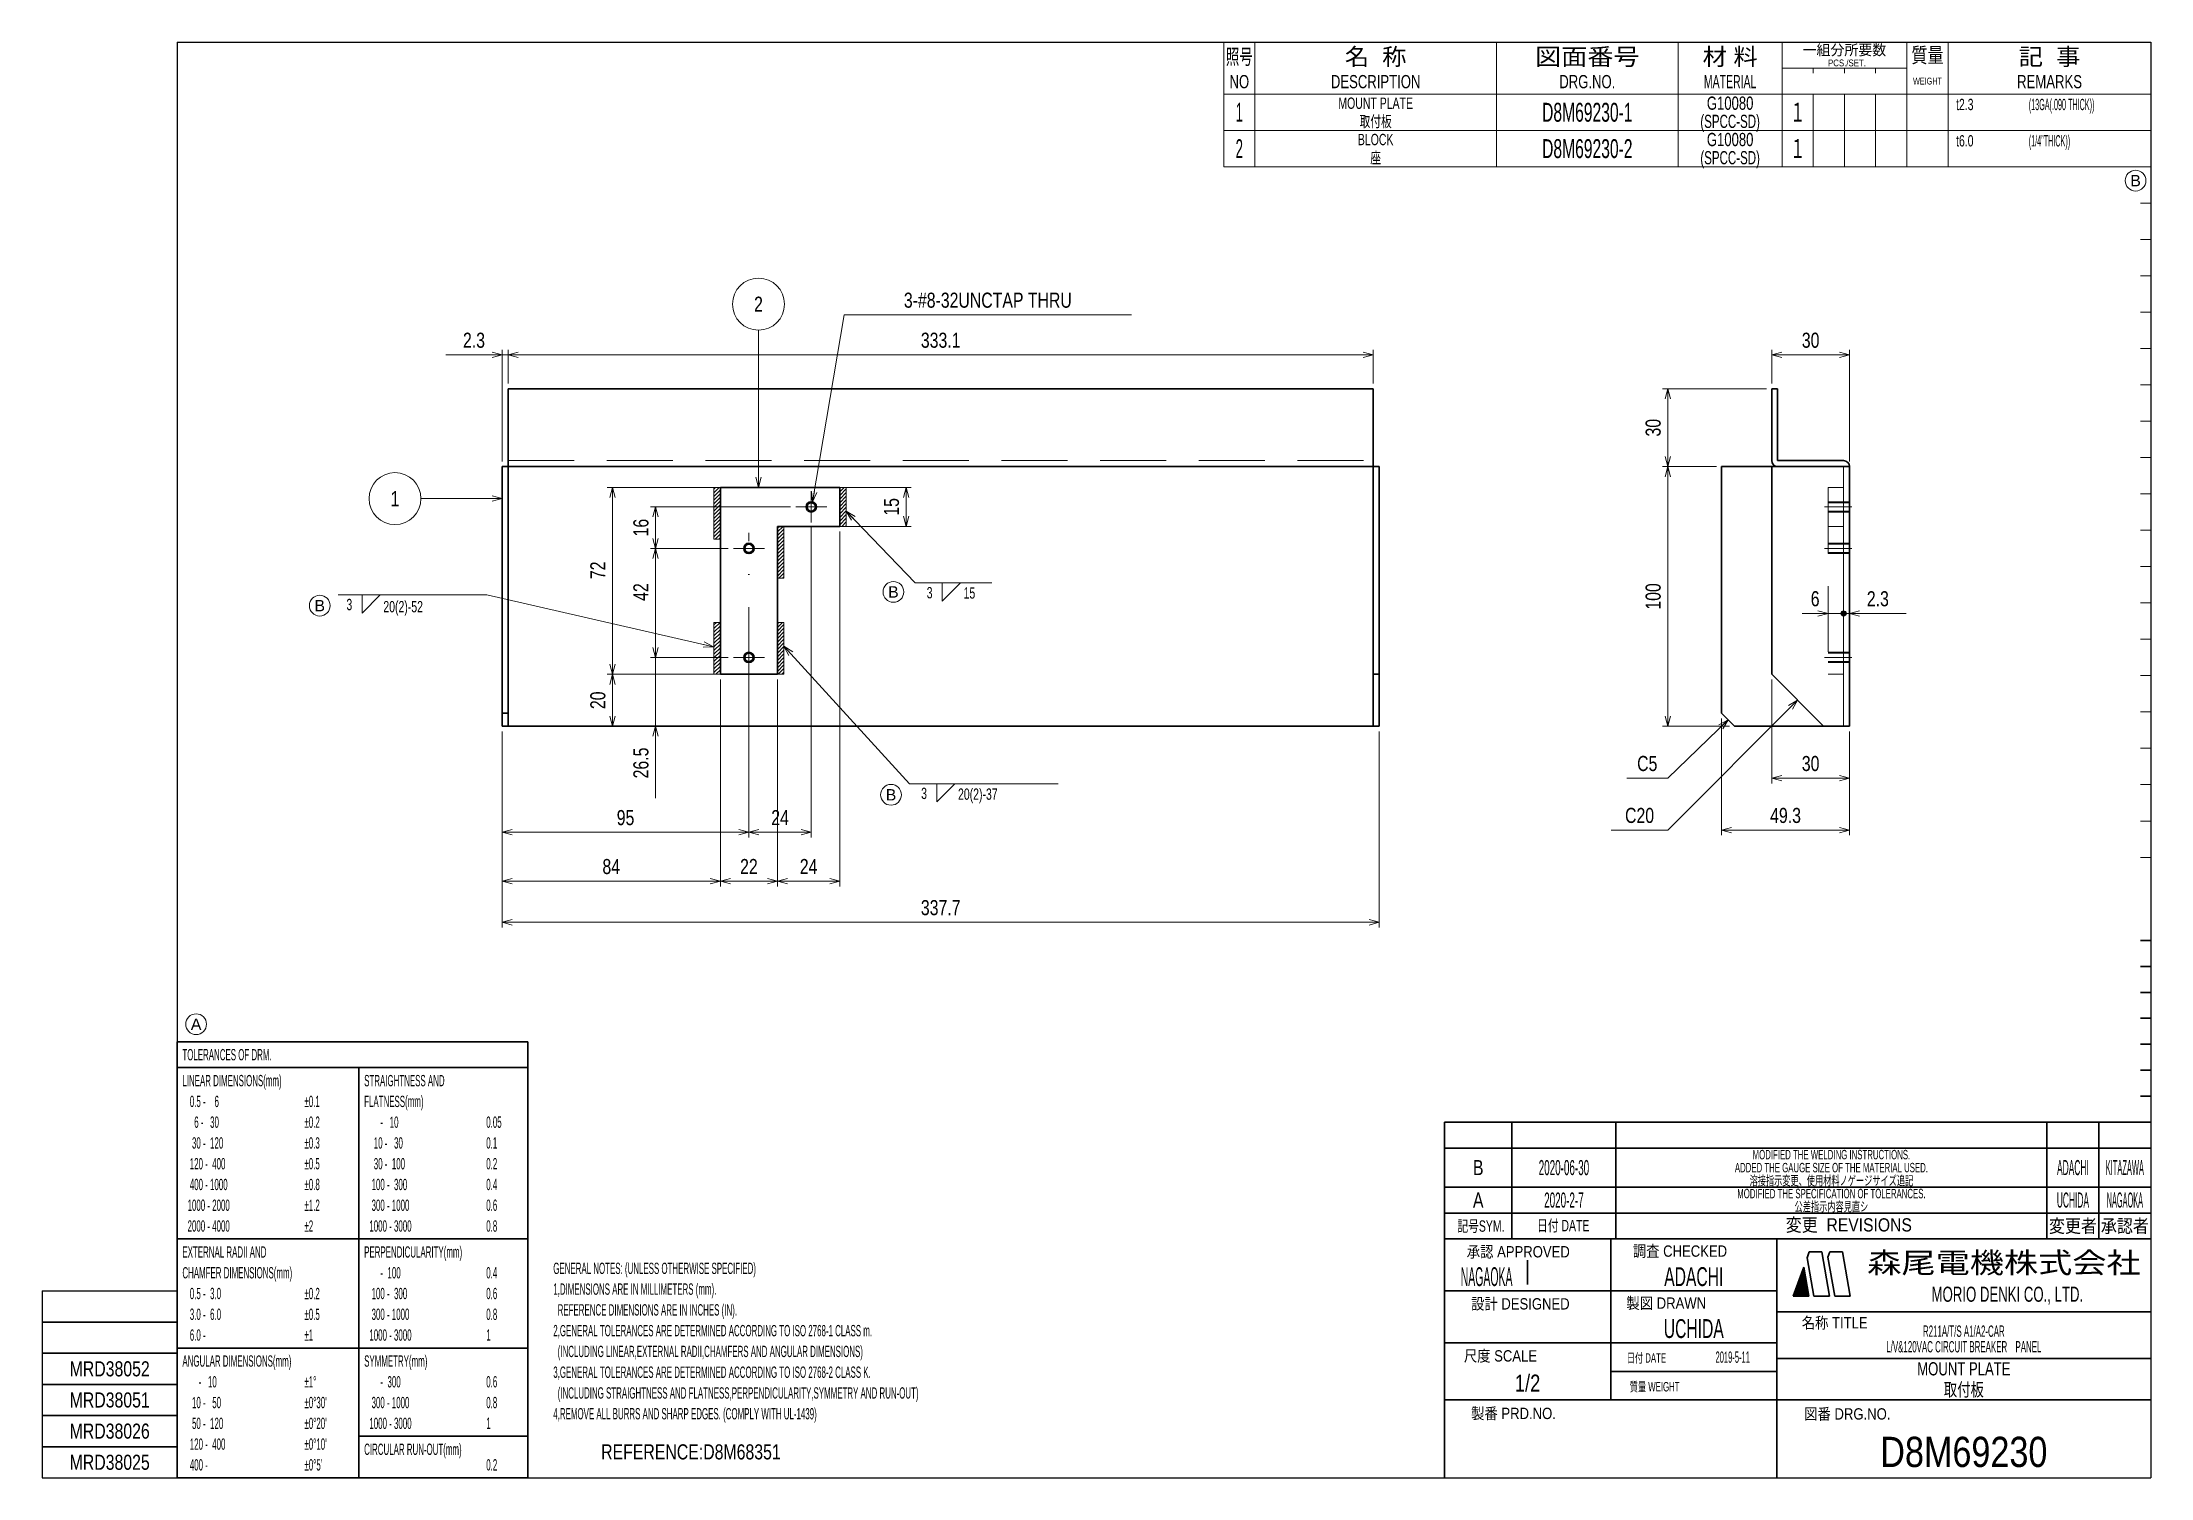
# Model space of a CAD drawing. Header units: millimetres. Extents: x 7 to 413, y 10 to 287.
import ezdxf
from ezdxf.enums import TextEntityAlignment as Align

# ---------------------------------------------------------------- set-up
doc = ezdxf.new("R2010")
doc.units = ezdxf.units.MM
for name, pattern in [('DASHDOT', [25.3, 12.7, -6.3, 0, -6.3]), ('DASHED', [19, 12.7, -6.3]), ('DIVIDE', [31.6, 12.7, -6.3, 0, -6.3, 0, -6.3])]:
    doc.linetypes.add(name, pattern=pattern)
for name, color, linetype in [('GR1_05', 7, 'Continuous'), ('GR1_14', 7, 'Continuous'), ('GR1_15', 7, 'Continuous'), ('GR1_16', 7, 'Continuous'), ('図面枠D8M', 7, 'Continuous'), ('表題、部品表_01', 7, 'Continuous'), ('表題、部品表_02', 7, 'Continuous'), ('表題、部品表_03', 7, 'Continuous'), ('表題、部品表_Layer1', 7, 'Continuous')]:
    doc.layers.add(name, color=color, linetype=linetype)
doc.styles.add('HG丸ｺﾞｼｯｸM-PRO', font='')
doc.styles.get('HG丸ｺﾞｼｯｸM-PRO').set_extended_font_data('HG丸ｺﾞｼｯｸM-PRO')
pattern_1 = [(45, (0, 0), (-0.3535534, 0.3535534), [])]

# ---------------------------------------------------------------- blocks, each defined once
blk = doc.blocks.new('BLKF024')
at = {"layer": '図面枠D8M', "color": 4, "linetype": 'Continuous', "lineweight": 13}
for p, q in [((344.778471, 46.998727), (346.524087, 48.744343)), ((344.8594, 47.221078), (346.502888, 48.864566)), ((344.940329, 47.443428), (346.48169, 48.984789)), ((345.021258, 47.665778), (346.460491, 49.105012)), ((345.102186, 47.888128), (346.439293, 49.225235)), ((345.183115, 48.110479), (346.418094, 49.345457)), ((345.264044, 48.332829), (346.396896, 49.46568)), ((345.344973, 48.555179), (346.375697, 49.585903)), ((345.425902, 48.777529), (346.354499, 49.706126)), ((345.506831, 48.999879), (346.3333, 49.826349)), ((345.58776, 49.22223), (346.312102, 49.946572)), ((345.668689, 49.44458), (346.290903, 50.066794)), ((345.749617, 49.66693), (346.269705, 50.187017)), ((345.830546, 49.88928), (346.248506, 50.30724)), ((345.911475, 50.111631), (346.227307, 50.427463)), ((345.992404, 50.333981), (346.206109, 50.547686)), ((346.073333, 50.556331), (346.18491, 50.667909)), ((346.154262, 50.778681), (346.163712, 50.788131)), ((344.157871, 45.246757), (346.693675, 47.782561)), ((344.211969, 45.442276), (346.672477, 47.902784)), ((344.292898, 45.664626), (346.651278, 48.023006)), ((344.299292, 45.246757), (346.714874, 47.662338)), ((344.373827, 45.886976), (346.63008, 48.143229)), ((344.440714, 45.246757), (346.736072, 47.542115)), ((344.454756, 46.109327), (346.608881, 48.263452)), ((344.535684, 46.331677), (346.587682, 48.383675)), ((344.582135, 45.246757), (346.757271, 47.421892)), ((344.616613, 46.554027), (346.566484, 48.503898)), ((344.697542, 46.776377), (346.545285, 48.624121)), ((344.723556, 45.246757), (346.778469, 47.301669)), ((344.864978, 45.246757), (346.799668, 47.181447)), ((345.006399, 45.246757), (346.820866, 47.061224)), ((345.147821, 45.246757), (346.842065, 46.941001)), ((345.289242, 45.246757), (346.863263, 46.820778)), ((345.430663, 45.246757), (346.884462, 46.700555)), ((345.572085, 45.246757), (346.90566, 46.580332)), ((345.713506, 45.246757), (346.926859, 46.46011)), ((345.854927, 45.246757), (346.948057, 46.339887)), ((345.996349, 45.246757), (346.969256, 46.219664)), ((346.13777, 45.246757), (346.990455, 46.099441)), ((346.279191, 45.246757), (347.011653, 45.979218)), ((346.420613, 45.246757), (347.032852, 45.858995)), ((346.562034, 45.246757), (347.05405, 45.738773)), ((346.703455, 45.246757), (347.075249, 45.61855)), ((346.844877, 45.246757), (347.096447, 45.498327)), ((346.986298, 45.246757), (347.117646, 45.378104)), ((347.12772, 45.246757), (347.138844, 45.257881))]:
    blk.add_line(p, q, dxfattribs=at)
blk = doc.blocks.new('BLKF023')
at = {"layer": '図面枠D8M', "color": 2, "linetype": 'Continuous', "lineweight": 25}
for p, q in [((33, 286.75), (413, 286.75)), ((33, 286.75), (33, 10.25)), ((413, 286.75), (413, 10.25)), ((7, 46.25), (7, 10.25)), ((7, 46.25), (33, 46.25)), ((7, 10.25), (413, 10.25))]:
    blk.add_line(p, q, dxfattribs=at)
at = {"layer": '図面枠D8M', "color": 4, "linetype": 'Continuous', "lineweight": 13}
for p, q in [((413, 269.75), (411, 269.75)), ((413, 262.75), (411, 262.75)), ((413, 255.75), (411, 255.75)), ((413, 248.75), (411, 248.75)), ((413, 241.75), (411, 241.75)), ((413, 234.75), (411, 234.75)), ((413, 227.75), (411, 227.75)), ((413, 220.75), (411, 220.75)), ((413, 213.75), (411, 213.75)), ((413, 206.75), (411, 206.75)), ((413, 199.75), (411, 199.75)), ((413, 192.75), (411, 192.75)), ((413, 185.75), (411, 185.75)), ((413, 178.75), (411, 178.75)), ((413, 171.75), (411, 171.75)), ((413, 164.75), (411, 164.75)), ((413, 157.75), (411, 157.75)), ((413, 150.75), (411, 150.75)), ((413, 143.75), (411, 143.75)), ((413, 136.75), (411, 136.75)), ((411, 129.75), (413, 129.75))]:
    blk.add_line(p, q, dxfattribs=at)
at = {"layer": '図面枠D8M', "color": 3, "linetype": 'Continuous', "lineweight": 35}
for p, q in [((413, 113.75), (411, 113.75)), ((413, 108.75), (411, 108.75)), ((413, 103.75), (411, 103.75)), ((413, 98.75), (411, 98.75)), ((413, 93.75), (411, 93.75)), ((413, 88.75), (411, 88.75)), ((413, 83.75), (411, 83.75)), ((277, 78.75), (413, 78.75)), ((277, 78.75), (277, 10.25)), ((290, 78.75), (290, 56.25)), ((310, 78.75), (310, 56.25)), ((393, 78.75), (393, 56.25)), ((403, 78.75), (403, 56.25)), ((277, 73.75), (413, 73.75)), ((277, 66.25), (413, 66.25)), ((277, 61.25), (413, 61.25)), ((277, 56.25), (413, 56.25)), ((309, 56.25), (309, 25.25)), ((341, 56.25), (341, 10.25)), ((346.84, 52.65), (347.23, 53.75)), ((347.23, 53.75), (349.64, 53.75)), ((351.14, 45.25), (349.64, 53.75)), ((351.18, 53.75), (350.82, 52.76)), ((351.18, 53.75), (353.64, 53.75)), ((355.14, 45.25), (353.64, 53.75)), ((293, 52.17), (293, 47.48)), ((344.14, 45.25), (346.16, 50.8)), ((347.14, 45.25), (346.16, 50.8)), ((348.14, 45.25), (346.84, 52.65)), ((352.14, 45.25), (350.82, 52.76)), ((277, 46.25), (341, 46.25)), ((344.14, 45.25), (347.14, 45.25)), ((348.14, 45.25), (351.14, 45.25)), ((352.14, 45.25), (355.14, 45.25)), ((341, 42.25), (413, 42.25)), ((7, 40.25), (33, 40.25)), ((7, 34.25), (33, 34.25)), ((277, 36.25), (341, 36.25)), ((341, 33.25), (413, 33.25)), ((309, 30.75), (341, 30.75)), ((7, 28.25), (33, 28.25)), ((277, 25.25), (413, 25.25)), ((7, 22.25), (33, 22.25)), ((33, 16.25), (7, 16.25))]:
    blk.add_line(p, q, dxfattribs=at)
at = {"layer": '図面枠D8M', "color": 4, "linetype": 'Continuous', "lineweight": 13}
blk.add_blockref('BLKF024', (0, 0), dxfattribs=at)
at = {"layer": '図面枠D8M', "color": 4, "linetype": 'Continuous', "lineweight": 13, "style": 'HG丸ｺﾞｼｯｸM-PRO'}
for s, height, width, p in [('記号SYM.', 2.182, 0.69227, (284.03, 58.74)), ('日付 DATE', 2.182, 0.692507, (299.87, 58.83)), ('変更  REVISIONS', 2.5455, 0.887352, (354.85, 58.97)), ('変更者', 2.545, 0.887717, (398, 58.75)), ('承認者', 2.545, 0.887717, (408, 58.75)), ('承認 APPROVED', 2.1818, 0.863151, (291.21, 53.79)), ('調査 CHECKED', 2.182, 0.863174, (322.34, 53.92)), ('設計 DESIGNED', 2.1818, 0.862613, (291.61, 43.76)), ('製図 DRAWN', 2.182, 0.863099, (319.7, 43.9)), ('名称 TITLE', 2.182, 0.862489, (352.13, 40.11)), ('尺度 SCALE', 2.182, 0.862581, (287.78, 33.74)), ('日付 DATE', 1.818, 0.618255, (315.88, 33.34)), ('質量 WEIGHT', 1.818, 0.618812, (317.46, 27.8)), ('製番 PRD.NO.', 2.182, 0.863299, (290.29, 22.66)), ('図番 DRG.NO.', 2.182, 0.863083, (354.56, 22.56))]:
    blk.add_text(s, height=height, dxfattribs=dict(at, width=width)).set_placement(p, align=Align.MIDDLE_CENTER)
at = {"layer": '図面枠D8M', "color": 2, "linetype": 'Continuous', "lineweight": 25, "style": 'HG丸ｺﾞｼｯｸM-PRO', "width": 1.206081}
blk.add_text('森尾電機株式会社', height=4, dxfattribs=at).set_placement((384.72, 51.68), align=Align.MIDDLE_CENTER)
at = {"layer": '図面枠D8M', "color": 3, "linetype": 'Continuous', "lineweight": 35, "style": 'HG丸ｺﾞｼｯｸM-PRO', "width": 0.652197}
blk.add_text('MORIO DENKI CO., LTD.', height=2.9091, dxfattribs=at).set_placement((385.38, 45.61), align=Align.MIDDLE_CENTER)
blk = doc.blocks.new('BLKF025')
at = {"layer": '図面枠D8M', "color": 3, "linetype": 'Continuous', "lineweight": 35, "style": 'HG丸ｺﾞｼｯｸM-PRO'}
for s, height, width, p in [('MODIFIED THE WELDING INSTRUCTIONS.', 1.8182, 0.618778, (351.5, 72.5)), ('B', 2.91, 0.78204, (283.5, 70)), ('2020-06-30', 2.909, 0.488281, (300, 70)), ('ADACHI', 2.909, 0.415454, (398, 70)), ('A', 2.91, 0.782973, (283.5, 63.75)), ('2020-2-7', 2.909, 0.488281, (300, 63.75)), ('MODIFIED THE SPECIFICATION OF TOLERANCES.', 1.8182, 0.618603, (351.5, 65)), ('UCHIDA', 2.909, 0.415827, (398, 63.75)), ('NAGAOKA', 2.909, 0.334453, (408, 63.75)), ('NAGAOKA', 3.636, 0.414524, (285.11, 49)), ('ADACHI', 3.636, 0.619335, (325, 49)), ('UCHIDA', 3.636, 0.61989, (325, 39)), ('L/V&120VAC CIRCUIT BREAKER\u3000PANEL', 2.1818, 0.522042, (377, 35.5)), ('R211A/T/S A1/A2-CAR', 2.1818, 0.521924, (377, 38.5)), ('2019-5-11', 2.182, 0.482367, (332.5, 33.5)), ('MOUNT PLATE', 2.5455, 0.741539, (377, 31.25)), ('1/2', 3.273, 0.80628, (293, 28.5)), ('D8M69230', 5.818, 0.845432, (377, 15.25))]:
    blk.add_text(s, height=height, dxfattribs=dict(at, width=width)).set_placement(p, align=Align.MIDDLE_CENTER)
blk = doc.blocks.new('BLKF026')
at = {"layer": '表題、部品表_02', "color": 4, "linetype": 'Continuous', "lineweight": 13}
for p, q in [((234.5, 276.75), (234.5, 269.75)), ((234.5, 276.75), (413, 276.75)), ((240.5, 276.75), (240.5, 269.75)), ((287, 276.75), (287, 269.75)), ((322, 276.75), (322, 269.75)), ((342, 276.75), (342, 269.75)), ((348, 276.75), (348, 269.75)), ((354, 276.75), (354, 269.75)), ((360, 269.75), (360, 276.75)), ((366, 276.75), (366, 269.75)), ((374, 276.75), (374, 269.75)), ((413, 276.75), (413, 269.75)), ((234.5, 269.75), (413, 269.75))]:
    blk.add_line(p, q, dxfattribs=at)
blk = doc.blocks.new('BLKF028')
at = {"layer": 'GR1_05', "color": 3, "linetype": 'Continuous', "lineweight": 35}
for p, q in [((340, 206.15), (340, 220)), ((341.15, 220), (340, 220)), ((341.15, 206.15), (341.15, 220)), ((340, 205), (330.35, 205)), ((330.35, 157.5), (330.35, 205)), ((355, 205), (340, 205)), ((340, 165), (340, 205)), ((353.85, 206.15), (341.15, 206.15)), ((355, 155), (355, 205)), ((340, 165), (350, 155)), ((332.85, 155), (330.35, 157.5)), ((350.21, 155), (332.85, 155)), ((350, 155), (355, 155))]:
    blk.add_line(p, q, dxfattribs=at)
at = {"layer": 'GR1_05', "color": 4, "linetype": 'DASHED', "lineweight": 13}
blk.add_line((353.85, 155), (353.85, 205), dxfattribs=at)
at = {"layer": 'GR1_05', "color": 3, "linetype": 'Continuous', "lineweight": 35}
for centre, start, end in [((341.15, 206.15), 180, 270), ((353.85, 205), 0, 90)]:
    blk.add_arc(centre, 1.15, start, end, dxfattribs=at)
blk = doc.blocks.new('BLKF029')
at = {"layer": 'GR1_05', "color": 3, "linetype": 'Continuous', "lineweight": 35}
for p, q in [((96.725, 220), (96.725, 155)), ((263.275, 220), (96.725, 220)), ((263.275, 155), (263.275, 220)), ((95.575, 205), (95.575, 155)), ((95.575, 205), (264.425, 205)), ((264.425, 205), (264.425, 155)), ((263.275, 165), (264.425, 165)), ((95.575, 157.5), (96.725, 157.5)), ((95.575, 155), (264.425, 155))]:
    blk.add_line(p, q, dxfattribs=at)
at = {"layer": 'GR1_05', "color": 4, "linetype": 'DASHED', "lineweight": 13}
blk.add_line((96.725, 206.15), (263.275, 206.15), dxfattribs=at)
blk = doc.blocks.new('BLKF030')
at = {"layer": '表題、部品表_02', "color": 4, "linetype": 'Continuous', "lineweight": 13}
for p, q in [((234.5, 269.75), (234.5, 262.75)), ((234.5, 269.75), (413, 269.75)), ((240.5, 269.75), (240.5, 262.75)), ((287, 269.75), (287, 262.75)), ((322, 269.75), (322, 262.75)), ((342, 269.75), (342, 262.75)), ((348, 269.75), (348, 262.75)), ((354, 269.75), (354, 262.75)), ((360, 262.75), (360, 269.75)), ((366, 269.75), (366, 262.75)), ((374, 269.75), (374, 262.75)), ((413, 269.75), (413, 262.75)), ((234.5, 262.75), (413, 262.75))]:
    blk.add_line(p, q, dxfattribs=at)
blk = doc.blocks.new('FXTIP_ARROW_S')
at = {"color": 0, "linetype": 'Continuous', "lineweight": -2}
for q in [(-1, 0), (-0.97, 0.26), (-0.97, -0.26)]:
    blk.add_line((0, 0), q, dxfattribs=at)
blk = doc.blocks.new('FXTIP_ARROW_E')
at = {"color": 0, "linetype": 'Continuous', "lineweight": -2}
for q in [(-1, 0), (-0.97, 0.26), (-0.97, -0.26)]:
    blk.add_line((0, 0), q, dxfattribs=at)
blk = doc.blocks.new('BLKF033')
at = {"layer": 'GR1_05', "color": 3, "linetype": 'Continuous', "lineweight": 35}
for p, q in [((160.58, 201), (137.58, 201)), ((160.58, 193.5), (160.58, 201)), ((148.58, 193.5), (160.58, 193.5))]:
    blk.add_line(p, q, dxfattribs=at)
blk = doc.blocks.new('BLKF034')
at = {"layer": 'GR1_05', "color": 3, "linetype": 'Continuous', "lineweight": 35}
for radius in [1, 0.8]:
    blk.add_circle((155.08, 197.25), radius, dxfattribs=at)
blk = doc.blocks.new('BLKF035')
at = {"layer": 'GR1_05', "color": 3, "linetype": 'Continuous', "lineweight": 35}
for p, q in [((137.58, 201), (137.58, 165)), ((148.58, 165), (148.58, 193.5)), ((137.58, 165), (148.58, 165))]:
    blk.add_line(p, q, dxfattribs=at)
blk = doc.blocks.new('BLKF036')
at = {"layer": 'GR1_05', "color": 3, "linetype": 'Continuous', "lineweight": 35}
for radius in [1, 0.8]:
    blk.add_circle((143.08, 168.25), radius, dxfattribs=at)
blk = doc.blocks.new('BLKF037')
at = {"layer": 'GR1_05', "color": 3, "linetype": 'Continuous', "lineweight": 35}
for radius in [1, 0.8]:
    blk.add_circle((143.08, 189.25), radius, dxfattribs=at)
blk = doc.blocks.new('BLKF032')
at = {"layer": 'GR1_05', "color": 4, "linetype": 'DASHDOT', "lineweight": 13}
for p, q in [((155.08, 194.25), (155.08, 200.25)), ((158.08, 197.25), (152.08, 197.25)), ((143.08, 165.25), (143.08, 192.25)), ((146.08, 189.25), (140.08, 189.25)), ((146.08, 168.25), (140.08, 168.25))]:
    blk.add_line(p, q, dxfattribs=at)
at = {"layer": 'GR1_05', "color": 3, "linetype": 'Continuous', "lineweight": 35}
for name in ['BLKF033', 'BLKF035', 'BLKF034', 'BLKF037', 'BLKF036']:
    blk.add_blockref(name, (0, 0), dxfattribs=at)
blk = doc.blocks.new('BLKF038')
at = {"layer": 'GR1_16', "color": 4, "linetype": 'DIVIDE', "lineweight": 13}
for p, q in [((136.33, 165), (136.33, 175)), ((136.33, 175), (137.58, 175)), ((137.58, 175), (137.58, 165)), ((136.33, 165), (137.58, 165))]:
    blk.add_line(p, q, dxfattribs=at)
blk = doc.blocks.new('BLKF039')
at = {"layer": 'GR1_16', "color": 4, "linetype": 'DIVIDE', "lineweight": 13}
for p, q in [((136.33, 191), (136.33, 201)), ((136.33, 201), (137.58, 201)), ((137.58, 201), (137.58, 191)), ((136.33, 191), (137.58, 191))]:
    blk.add_line(p, q, dxfattribs=at)
blk = doc.blocks.new('BLKF040')
at = {"layer": 'GR1_16', "color": 4, "linetype": 'DIVIDE', "lineweight": 13}
for p, q in [((149.83, 175), (148.58, 175)), ((148.58, 175), (148.58, 165)), ((149.83, 165), (149.83, 175)), ((149.83, 165), (148.58, 165))]:
    blk.add_line(p, q, dxfattribs=at)
blk = doc.blocks.new('BLKF041')
at = {"layer": 'GR1_16', "color": 4, "linetype": 'DIVIDE', "lineweight": 13}
for p, q in [((161.83, 201), (160.58, 201)), ((160.58, 201), (160.58, 193.5)), ((161.83, 193.5), (161.83, 201)), ((161.83, 193.5), (160.58, 193.5))]:
    blk.add_line(p, q, dxfattribs=at)
blk = doc.blocks.new('BLKF042')
at = {"layer": 'GR1_16', "color": 4, "linetype": 'DIVIDE', "lineweight": 13}
for p, q in [((149.83, 193.5), (148.58, 193.5)), ((148.58, 193.5), (148.58, 183.5)), ((149.83, 183.5), (149.83, 193.5)), ((149.83, 183.5), (148.58, 183.5))]:
    blk.add_line(p, q, dxfattribs=at)
blk = doc.blocks.new('BLKF044')
at = {"layer": 'GR1_05', "color": 4, "linetype": 'DASHED', "lineweight": 13}
for p, q in [((350.85, 169.25), (355, 169.25)), ((350.85, 169.05), (355, 169.05)), ((350.85, 167.45), (355, 167.45)), ((350.85, 167.25), (355, 167.25))]:
    blk.add_line(p, q, dxfattribs=at)
blk = doc.blocks.new('BLKF045')
at = {"layer": 'GR1_05', "color": 4, "linetype": 'DASHED', "lineweight": 13}
for p, q in [((350.85, 190.25), (355, 190.25)), ((350.85, 190.05), (355, 190.05)), ((350.85, 188.45), (355, 188.45)), ((350.85, 188.25), (355, 188.25))]:
    blk.add_line(p, q, dxfattribs=at)
blk = doc.blocks.new('BLKF046')
at = {"layer": 'GR1_05', "color": 4, "linetype": 'DASHED', "lineweight": 13}
for p, q in [((350.85, 198.25), (355, 198.25)), ((350.85, 198.05), (355, 198.05)), ((350.85, 196.45), (355, 196.45)), ((350.85, 196.25), (355, 196.25))]:
    blk.add_line(p, q, dxfattribs=at)
blk = doc.blocks.new('BLKF047')
at = {"layer": 'GR1_05', "color": 4, "linetype": 'DASHED', "lineweight": 13}
for p, q in [((350.85, 201), (350.85, 165)), ((350.85, 201), (353.85, 201)), ((353.85, 165), (353.85, 201)), ((350.85, 193.5), (353.85, 193.5)), ((350.85, 165), (353.85, 165))]:
    blk.add_line(p, q, dxfattribs=at)
blk = doc.blocks.new('BLKF043')
at = {"layer": 'GR1_05', "color": 4, "linetype": 'DASHDOT', "lineweight": 13}
for p, q in [((350.17, 197.25), (355.43, 197.25)), ((350.17, 189.25), (355.43, 189.25)), ((350.17, 168.25), (355.43, 168.25))]:
    blk.add_line(p, q, dxfattribs=at)
at = {"layer": 'GR1_05', "color": 4, "linetype": 'DASHED', "lineweight": 13}
for name in ['BLKF047', 'BLKF046', 'BLKF045', 'BLKF044']:
    blk.add_blockref(name, (0, 0), dxfattribs=at)
blk = doc.blocks.new('BLKF049')
at = {"layer": '表題、部品表_01', "color": 4, "linetype": 'Continuous', "lineweight": 13}
for p, q in [((234.5, 286.75), (234.5, 276.75)), ((234.5, 286.75), (413, 286.75)), ((240.5, 286.75), (240.5, 276.75)), ((287, 286.75), (287, 276.75)), ((322, 286.75), (322, 276.75)), ((342, 286.75), (342, 276.75)), ((366, 286.75), (366, 276.75)), ((374, 286.75), (374, 276.75)), ((413, 286.75), (413, 276.75)), ((342, 281.75), (366, 281.75)), ((348, 280.75), (348, 281.75)), ((354, 281.75), (354, 280.75)), ((360, 281.75), (360, 280.75)), ((234.5, 276.75), (413, 276.75))]:
    blk.add_line(p, q, dxfattribs=at)
at = {"layer": '表題、部品表_01', "color": 3, "linetype": 'Continuous', "lineweight": 35, "style": 'HG丸ｺﾞｼｯｸM-PRO'}
for s, height, width, p in [('照号', 2.909, 0.651535, (237.5, 283.95)), ('名  称', 3.273, 1.042426, (263.75, 283.95)), ('図面番号', 3.273, 1.127518, (304.5, 283.95)), ('材 料', 3.273, 1.042439, (332, 283.95)), ('一組分所要数', 2.036, 0.966638, (354, 285.25)), ('質量', 2.909, 0.781842, (370, 284.25)), ('記  事', 3.273, 1.042426, (393.5, 283.95)), ('NO', 2.545, 0.740841, (237.5, 279.15)), ('DESCRIPTION', 2.5455, 0.741365, (263.75, 279.15)), ('DRG.NO.', 2.545, 0.741189, (304.5, 279.15)), ('MATERIAL', 2.545, 0.594756, (332, 279.15)), ('PCS./SET.', 1.309, 0.862935, (354.5, 282.75)), ('REMARKS', 2.545, 0.742803, (393.5, 279.15)), ('WEIGHT', 1.309, 0.635507, (370, 279.25))]:
    blk.add_text(s, height=height, dxfattribs=dict(at, width=width)).set_placement(p, align=Align.MIDDLE_CENTER)
blk = doc.blocks.new('BLKF048')
at = {"layer": '表題、部品表_01', "color": 3, "linetype": 'Continuous', "lineweight": 13}
blk.add_blockref('BLKF049', (0, 0), dxfattribs=at)
blk = doc.blocks.new('BLKF050')
at = {"layer": '図面枠D8M', "color": 3, "linetype": 'Continuous', "lineweight": 35}
for p, q in [((33, 94.25), (100.5, 94.25)), ((33, 94.25), (33, 10.25)), ((100.5, 10.25), (100.5, 94.25)), ((33, 89.25), (100.5, 89.25)), ((68, 10.25), (68, 89.25)), ((33, 56.25), (68, 56.25)), ((68, 56.25), (100.5, 56.25)), ((33, 35.25), (68, 35.25)), ((68, 35.25), (100.5, 35.25)), ((68, 18.25), (100.5, 18.25)), ((33, 10.25), (100.5, 10.25))]:
    blk.add_line(p, q, dxfattribs=at)
at = {"layer": '図面枠D8M', "color": 4, "linetype": 'Continuous', "lineweight": 13, "style": 'HG丸ｺﾞｼｯｸM-PRO'}
for s, height, width, p in [('TOLERANCES OF DRM.', 2.1818, 0.522208, (34, 91.75)), ('LINEAR DIMENSIONS(mm)', 2.1818, 0.521664, (34, 86.75)), ('STRAIGHTNESS AND', 2.1818, 0.521949, (69, 86.75)), (' 0.5 -    6', 2.1818, 0.524049, (35, 82.75)), ('±0.1', 2.182, 0.52198, (57.5, 82.75)), ('FLATNESS(mm)', 2.1818, 0.521994, (69, 82.75)), ('   6 -   30', 2.1818, 0.52397, (35, 78.75)), ('±0.2', 2.182, 0.52198, (57.5, 78.75)), ('     -   10', 2.1818, 0.524651, (70, 78.75)), ('0.05', 2.182, 0.52205, (92.5, 78.75)), ('  30 -  120', 2.1818, 0.522893, (35, 74.75)), ('±0.3', 2.182, 0.52198, (57.5, 74.75)), ('  10 -   30', 2.1818, 0.523391, (70, 74.75)), ('0.1', 2.182, 0.522424, (92.5, 74.75)), (' 120 -  400', 2.1818, 0.52246, (35, 70.75)), ('±0.5', 2.182, 0.52198, (57.5, 70.75)), ('  30 -  100', 2.1818, 0.522893, (70, 70.75)), ('0.2', 2.182, 0.522424, (92.5, 70.75)), (' 400 - 1000', 2.1818, 0.52208, (35, 66.75)), ('±0.8', 2.182, 0.52198, (57.5, 66.75)), (' 100 -  300', 2.1818, 0.52246, (70, 66.75)), ('0.4', 2.182, 0.522424, (92.5, 66.75)), ('1000 - 2000', 2.1818, 0.521744, (35, 62.75)), ('±1.2', 2.182, 0.52198, (57.5, 62.75)), (' 300 - 1000', 2.1818, 0.52208, (70, 62.75)), ('0.6', 2.182, 0.522424, (92.5, 62.75)), ('2000 - 4000', 2.1818, 0.521744, (35, 58.75)), ('±2', 2.182, 0.521216, (57.5, 58.75)), ('1000 - 3000', 2.1818, 0.521744, (70, 58.75)), ('0.8', 2.182, 0.522424, (92.5, 58.75)), ('EXTERNAL RADII AND', 2.1818, 0.522426, (34, 53.75)), ('PERPENDICULARITY(mm)', 2.1818, 0.521822, (69, 53.75)), ('CHAMFER DIMENSIONS(mm)', 2.1818, 0.521615, (34, 49.75)), ('     -  100', 2.1818, 0.52397, (70, 49.75)), ('0.4', 2.182, 0.522424, (92.5, 49.75)), (' 0.5 -  3.0', 2.1818, 0.523514, (35, 45.75)), ('±0.2', 2.182, 0.52198, (57.5, 45.75)), (' 100 -  300', 2.1818, 0.52246, (70, 45.75)), ('0.6', 2.182, 0.522424, (92.5, 45.75)), (' 3.0 -  6.0', 2.1818, 0.523514, (35, 41.75)), ('±0.5', 2.182, 0.52198, (57.5, 41.75)), (' 300 - 1000', 2.1818, 0.52208, (70, 41.75)), ('0.8', 2.182, 0.522424, (92.5, 41.75)), (' 6.0 -', 2.182, 0.523279, (35, 37.75)), ('±1', 2.182, 0.521216, (57.5, 37.75)), ('1000 - 3000', 2.1818, 0.521744, (70, 37.75)), ('1', 2.18, 0.521199, (92.5, 37.75)), ('ANGULAR DIMENSIONS(mm)', 2.1818, 0.521887, (34, 32.75)), ('SYMMETRY(mm)', 2.1818, 0.521222, (69, 32.75)), ('     -   10', 2.1818, 0.524651, (35, 28.75)), ('±1°', 2.182, 0.52122, (57.5, 28.75)), ('     -  300', 2.1818, 0.52397, (70, 28.75)), ('0.6', 2.182, 0.522424, (92.5, 28.75)), ('  10 -   50', 2.1818, 0.523391, (35, 24.75)), ("±0°30'", 2.182, 0.521679, (57.5, 24.75)), (' 300 - 1000', 2.1818, 0.52208, (70, 24.75)), ('0.8', 2.182, 0.522424, (92.5, 24.75)), ('  50 -  120', 2.1818, 0.522893, (35, 20.75)), ("±0°20'", 2.182, 0.521679, (57.5, 20.75)), ('1000 - 3000', 2.1818, 0.521744, (70, 20.75)), ('1', 2.18, 0.521199, (92.5, 20.75)), (' 120 -  400', 2.1818, 0.52246, (35, 16.75)), ("±0°10'", 2.182, 0.521679, (57.5, 16.75)), ('CIRCULAR RUN-OUT(mm)', 2.1818, 0.521639, (69, 15.75)), (' 400 -', 2.182, 0.52234, (35, 12.75)), ("±0°5'", 2.182, 0.521776, (57.5, 12.75)), ('0.2', 2.182, 0.522424, (92.5, 12.75))]:
    blk.add_text(s, height=height, dxfattribs=dict(at, width=width)).set_placement(p, align=Align.MIDDLE_LEFT)
blk = doc.blocks.new('BLKF051')
at = {"layer": '表題、部品表_Layer1', "color": 4, "linetype": 'Continuous', "lineweight": 13}
blk.add_circle((36.64, 97.62), 2, dxfattribs=at)
at = {"layer": '表題、部品表_Layer1', "color": 4, "linetype": 'Continuous', "lineweight": 13, "style": 'HG丸ｺﾞｼｯｸM-PRO', "width": 1.042301}
blk.add_text('A', height=2.18, dxfattribs=at).set_placement((36.64, 97.62), align=Align.MIDDLE_CENTER)
blk = doc.blocks.new('FXTIP_BLACKDOT_S')
at = {"color": 0, "linetype": 'Continuous', "lineweight": -2}
blk.add_line((0, 0), (-1, 0), dxfattribs=at)
at = {"color": 0, "linetype": 'Continuous', "lineweight": -2, "const_width": 0.25}
blk.add_lwpolyline([(-0.125, 0, 1), (0.125, 0, 1)], format="xyb", close=True, dxfattribs=at)
at = {"color": 0, "linetype": 'Continuous', "lineweight": -2}
blk.add_circle((0, 0), 0.25, dxfattribs=at)
blk = doc.blocks.new('BLKF052')
at = {"layer": 'GR1_14', "color": 4, "linetype": 'Continuous', "lineweight": 13}
blk.add_circle((60.44, 178.23), 2, dxfattribs=at)
at = {"layer": 'GR1_14', "color": 4, "linetype": 'Continuous', "lineweight": 13, "style": 'HG丸ｺﾞｼｯｸM-PRO', "width": 1.04272}
blk.add_text('B', height=2.18, dxfattribs=at).set_placement((60.44, 178.23), align=Align.MIDDLE_CENTER)
blk = doc.blocks.new('BLKF053')
at = {"layer": 'GR1_14', "color": 4, "linetype": 'Continuous', "lineweight": 13}
blk.add_circle((170.9, 180.87), 2, dxfattribs=at)
at = {"layer": 'GR1_14', "color": 4, "linetype": 'Continuous', "lineweight": 13, "style": 'HG丸ｺﾞｼｯｸM-PRO', "width": 1.04272}
blk.add_text('B', height=2.18, dxfattribs=at).set_placement((170.9, 180.87), align=Align.MIDDLE_CENTER)
blk = doc.blocks.new('BLKF054')
at = {"layer": 'GR1_14', "color": 4, "linetype": 'Continuous', "lineweight": 13}
blk.add_circle((170.44, 141.8), 2, dxfattribs=at)
at = {"layer": 'GR1_14', "color": 4, "linetype": 'Continuous', "lineweight": 13, "style": 'HG丸ｺﾞｼｯｸM-PRO', "width": 1.04272}
blk.add_text('B', height=2.18, dxfattribs=at).set_placement((170.44, 141.8), align=Align.MIDDLE_CENTER)
blk = doc.blocks.new('BLKF055')
at = {"layer": '表題、部品表_Layer1', "color": 4, "linetype": 'Continuous', "lineweight": 13}
blk.add_circle((410.07, 260.08), 2, dxfattribs=at)
at = {"layer": '表題、部品表_Layer1', "color": 4, "linetype": 'Continuous', "lineweight": 13, "style": 'HG丸ｺﾞｼｯｸM-PRO', "width": 1.04272}
blk.add_text('B', height=2.18, dxfattribs=at).set_placement((410.07, 260.08), align=Align.MIDDLE_CENTER)

msp = doc.modelspace()

# ---------------------------------------------------------------- hatches: boundary and pattern name
at = {"layer": 'GR1_16', "linetype": 'DIVIDE', "lineweight": 13}
h = msp.add_hatch(dxfattribs=at)
h.set_pattern_fill('_USER', color=4, scale=0.5, angle=45, style=0, pattern_type=0)
h.set_pattern_definition(pattern_1)
h.paths.add_polyline_path([(137.58, 201), (136.33, 201), (136.33, 191), (137.58, 191)], flags=0)
h = msp.add_hatch(dxfattribs=at)
h.set_pattern_fill('_USER', color=4, scale=0.5, angle=45, style=0, pattern_type=0)
h.set_pattern_definition(pattern_1)
h.paths.add_polyline_path([(160.58, 201), (161.83, 201), (161.83, 193.5), (160.58, 193.5)], flags=0)
h = msp.add_hatch(dxfattribs=at)
h.set_pattern_fill('_USER', color=4, scale=0.5, angle=45, style=0, pattern_type=0)
h.set_pattern_definition(pattern_1)
h.paths.add_polyline_path([(148.58, 193.5), (149.83, 193.5), (149.83, 183.5), (148.58, 183.5)], flags=0)
h = msp.add_hatch(dxfattribs=at)
h.set_pattern_fill('_USER', color=4, scale=0.5, angle=45, style=0, pattern_type=0)
h.set_pattern_definition(pattern_1)
h.paths.add_polyline_path([(137.58, 175), (136.33, 175), (136.33, 165), (137.58, 165)], flags=0)
h = msp.add_hatch(dxfattribs=at)
h.set_pattern_fill('_USER', color=4, scale=0.5, angle=45, style=0, pattern_type=0)
h.set_pattern_definition(pattern_1)
h.paths.add_polyline_path([(148.58, 175), (149.83, 175), (149.83, 165), (148.58, 165)], flags=0)

# ---------------------------------------------------------------- linework, layer by layer
at = {"layer": 'GR1_15', "color": 6, "linetype": 'Continuous', "lineweight": 13}
for p, q in [((144.92, 201), (144.92, 231.29)), ((95.57, 198.84), (79.93, 198.84))]:
    msp.add_line(p, q, dxfattribs=at)
for centre in [(144.92, 236.29), (74.93, 198.84)]:
    msp.add_circle(centre, 5, dxfattribs=at)
at = {"layer": 'GR1_16', "color": 4, "linetype": 'Continuous', "lineweight": 13}
for p, q in [((155.34, 198.21), (161.44, 234.23)), ((161.44, 234.23), (216.72, 234.23)), ((95.57, 206), (95.57, 227.52)), ((96.72, 221), (96.72, 227.52)), ((263.28, 221), (263.28, 227.52)), ((340, 221), (340, 227.52)), ((355, 206), (355, 227.52)), ((84.69, 226.52), (95.57, 226.52)), ((95.57, 226.52), (96.72, 226.52)), ((96.72, 226.52), (263.28, 226.52)), ((340, 226.52), (355, 226.52)), ((339, 220), (319, 220)), ((320, 205), (320, 220)), ((329.35, 205), (319, 205)), ((320, 155), (320, 205)), ((136.58, 201), (115.81, 201)), ((116.81, 165), (116.81, 201)), ((161.58, 201), (174.34, 201)), ((173.34, 193.5), (173.34, 201)), ((151.08, 197.25), (124.1, 197.25)), ((125.1, 189.25), (125.1, 197.25)), ((161.83, 196.43), (175.08, 182.59)), ((155.08, 193.25), (155.08, 133.58)), ((160.58, 192.5), (160.58, 124.16)), ((161.58, 193.5), (174.34, 193.5)), ((139.08, 189.25), (124.1, 189.25)), ((125.1, 168.25), (125.1, 189.25)), ((92.61, 180.31), (63.97, 180.31)), ((72.08, 180.31), (68.58, 176.81)), ((68.58, 176.81), (68.58, 180.31)), ((136.25, 170.32), (92.61, 180.31)), ((175.08, 182.59), (189.87, 182.59)), ((183.81, 182.59), (180.31, 179.09)), ((180.31, 179.09), (180.31, 182.59)), ((345.89, 176.73), (350.85, 176.73)), ((350.85, 176.73), (353.85, 176.73)), ((353.85, 176.73), (355, 176.73)), ((355, 176.73), (365.88, 176.73)), ((139.08, 168.25), (124.1, 168.25)), ((125.1, 155), (125.1, 168.25)), ((143.07, 167.25), (143.07, 133.58)), ((149.83, 170.43), (174.01, 143.94)), ((136.58, 165), (115.81, 165)), ((116.81, 155), (116.81, 165)), ((137.58, 164), (137.58, 124.16)), ((148.58, 164), (148.58, 124.16)), ((340, 164), (340, 144)), ((345, 160), (320, 135)), ((125.1, 141.16), (125.1, 155)), ((331.85, 155), (319, 155)), ((331.6, 156.25), (320, 145)), ((330.35, 156.5), (330.35, 134)), ((95.57, 154), (95.57, 116.24)), ((95.57, 154), (95.57, 124.16)), ((95.57, 154), (95.57, 133.58)), ((264.43, 154), (264.43, 116.24)), ((355, 154), (355, 134)), ((355, 154), (355, 144)), ((174.01, 143.94), (202.65, 143.94)), ((182.74, 143.94), (179.24, 140.44)), ((179.24, 140.44), (179.24, 143.94)), ((320, 145), (312.08, 145)), ((340, 145), (355, 145)), ((95.57, 134.58), (143.07, 134.58)), ((143.07, 134.58), (155.08, 134.58)), ((320, 135), (309.12, 135)), ((330.35, 135), (355, 135)), ((95.57, 125.16), (137.58, 125.16)), ((137.58, 125.16), (148.58, 125.16)), ((148.58, 125.16), (160.58, 125.16)), ((95.57, 117.24), (264.43, 117.24))]:
    msp.add_line(p, q, dxfattribs=at)

# ---------------------------------------------------------------- block references
at = {"layer": 'GR1_05', "color": 3, "linetype": 'Continuous', "lineweight": 35}
for name in ['BLKF029', 'BLKF028']:
    msp.add_blockref(name, (0, 0), dxfattribs=at)
at = {"layer": 'GR1_05', "color": 3, "linetype": 'DASHDOT', "lineweight": 13}
msp.add_blockref('BLKF032', (0, 0), dxfattribs=at)
at = {"layer": 'GR1_05', "color": 4, "linetype": 'DASHED', "lineweight": 13}
msp.add_blockref('BLKF043', (0, 0), dxfattribs=at)
at = {"layer": 'GR1_14', "color": 4, "linetype": 'Continuous', "lineweight": 13}
for name in ['BLKF053', 'BLKF052', 'BLKF054']:
    msp.add_blockref(name, (0, 0), dxfattribs=at)
at = {"layer": 'GR1_15', "color": 6, "linetype": 'Continuous', "lineweight": 13, "xscale": 2, "yscale": 2}
msp.add_blockref('FXTIP_ARROW_S', (95.57, 198.84), dxfattribs=at)
at = {"layer": 'GR1_15', "color": 6, "linetype": 'Continuous', "lineweight": 13, "xscale": 2, "yscale": 2, "rotation": 270}
msp.add_blockref('FXTIP_ARROW_S', (144.92, 201), dxfattribs=at)
at = {"layer": 'GR1_16', "color": 4, "linetype": 'Continuous', "lineweight": 13, "xscale": 2, "yscale": 2}
for name, p, rotation in [('FXTIP_ARROW_E', (95.57, 226.52), 360), ('FXTIP_ARROW_S', (96.72, 226.52), 180), ('FXTIP_ARROW_E', (263.28, 226.52), 360), ('FXTIP_ARROW_S', (340, 226.52), 180), ('FXTIP_ARROW_E', (355, 226.52), 360), ('FXTIP_ARROW_E', (320, 220), 90), ('FXTIP_ARROW_S', (320, 205), 270), ('FXTIP_ARROW_E', (320, 205), 90), ('FXTIP_ARROW_E', (116.81, 201), 90), ('FXTIP_ARROW_S', (155.34, 198.21), 260.3924513825298), ('FXTIP_ARROW_E', (173.34, 201), 90), ('FXTIP_ARROW_E', (125.1, 197.25), 90), ('FXTIP_ARROW_S', (161.83, 196.43), 133.7549301213348), ('FXTIP_ARROW_S', (173.34, 193.5), 270), ('FXTIP_ARROW_S', (125.1, 189.25), 270), ('FXTIP_ARROW_E', (125.1, 189.25), 90), ('FXTIP_ARROW_E', (350.85, 176.73), 360), ('FXTIP_BLACKDOT_S', (353.85, 176.73), 180), ('FXTIP_ARROW_S', (355, 176.73), 180), ('FXTIP_ARROW_S', (136.25, 170.32), 347.0949498018353), ('FXTIP_ARROW_S', (149.83, 170.43), 132.396220761484), ('FXTIP_ARROW_S', (116.81, 165), 270), ('FXTIP_ARROW_S', (125.1, 168.25), 270), ('FXTIP_ARROW_E', (116.81, 165), 90), ('FXTIP_ARROW_S', (345, 160), 45.00000000010852), ('FXTIP_ARROW_S', (116.81, 155), 270), ('FXTIP_ARROW_E', (125.1, 155), 90), ('FXTIP_ARROW_S', (320, 155), 270), ('FXTIP_ARROW_S', (331.6, 156.25), 44.12245274635205), ('FXTIP_ARROW_S', (340, 145), 180), ('FXTIP_ARROW_E', (355, 145), 360), ('FXTIP_ARROW_S', (95.57, 134.58), 180), ('FXTIP_ARROW_E', (143.07, 134.58), 360), ('FXTIP_ARROW_S', (143.07, 134.58), 180), ('FXTIP_ARROW_E', (155.08, 134.58), 360), ('FXTIP_ARROW_S', (330.35, 135), 180), ('FXTIP_ARROW_E', (355, 135), 360), ('FXTIP_ARROW_S', (95.57, 125.16), 180), ('FXTIP_ARROW_E', (137.58, 125.16), 360), ('FXTIP_ARROW_S', (137.58, 125.16), 180), ('FXTIP_ARROW_E', (148.58, 125.16), 360), ('FXTIP_ARROW_S', (148.58, 125.16), 180), ('FXTIP_ARROW_E', (160.58, 125.16), 360), ('FXTIP_ARROW_S', (95.57, 117.24), 180), ('FXTIP_ARROW_E', (264.43, 117.24), 360)]:
    msp.add_blockref(name, p, dxfattribs=dict(at, rotation=rotation))
at = {"layer": 'GR1_16', "color": 4, "linetype": 'DIVIDE', "lineweight": 13}
for name in ['BLKF039', 'BLKF041', 'BLKF042', 'BLKF038', 'BLKF040']:
    msp.add_blockref(name, (0, 0), dxfattribs=at)
at = {"layer": '図面枠D8M', "color": 4, "linetype": 'Continuous', "lineweight": 35}
msp.add_blockref('BLKF023', (0, 0), dxfattribs=at)
at = {"layer": '図面枠D8M', "color": 4, "linetype": 'Continuous', "lineweight": 13}
msp.add_blockref('BLKF050', (0, 0), dxfattribs=at)
at = {"layer": '図面枠D8M', "color": 3, "linetype": 'Continuous', "lineweight": 35}
msp.add_blockref('BLKF025', (0, 0), dxfattribs=at)
at = {"layer": '表題、部品表_01', "color": 3, "linetype": 'Continuous', "lineweight": 13}
msp.add_blockref('BLKF048', (0, 0), dxfattribs=at)
at = {"layer": '表題、部品表_02', "color": 4, "linetype": 'Continuous', "lineweight": 13}
for name in ['BLKF026', 'BLKF030']:
    msp.add_blockref(name, (0, 0), dxfattribs=at)
at = {"layer": '表題、部品表_Layer1', "color": 4, "linetype": 'Continuous', "lineweight": 13}
for name in ['BLKF055', 'BLKF051']:
    msp.add_blockref(name, (0, 0), dxfattribs=at)

# ---------------------------------------------------------------- texts
at = {"layer": 'GR1_15', "color": 6, "linetype": 'Continuous', "lineweight": 35, "style": 'HG丸ｺﾞｼｯｸM-PRO', "width": 0.784542}
for s, p in [('2', (144.92, 236.29)), ('1', (74.93, 198.84))]:
    msp.add_text(s, height=2.91, rotation=0, dxfattribs=at).set_placement(p, align=Align.MIDDLE_CENTER)
at = {"layer": 'GR1_16', "color": 3, "linetype": 'Continuous', "lineweight": 35, "style": 'HG丸ｺﾞｼｯｸM-PRO'}
for s, height, width, p in [('3-#8-32UNCTAP THRU', 2.9091, 0.782982, (189.08, 234.73)), ('C5', 2.909, 0.78334, (316.04, 145.5)), ('C20', 2.909, 0.783734, (314.56, 135.5))]:
    msp.add_text(s, height=height, dxfattribs=dict(at, width=width)).set_placement(p, align=Align.BOTTOM_CENTER)
for s, height, rotation, width, p in [('2.3', 2.909, 0, 0.784839, (90.14, 227.02)), ('333.1', 2.909, 0, 0.7847, (180, 227.02)), ('30', 2.909, 0, 0.784542, (347.5, 227.02)), ('30', 2.909, 90, 0.784542, (319.5, 212.5)), ('15', 2.909, 90, 0.784542, (172.84, 197.25)), ('16', 2.909, 90, 0.784542, (124.6, 193.25)), ('72', 2.909, 90, 0.784542, (116.31, 185.03)), ('42', 2.909, 90, 0.784542, (124.6, 180.84)), ('100', 2.909, 90, 0.784542, (319.5, 180)), ('6', 2.91, 0, 0.784542, (348.37, 177.23)), ('2.3', 2.909, 0, 0.784839, (360.44, 177.23)), ('20', 2.909, 90, 0.784542, (116.31, 160)), ('26.5', 2.909, 90, 0.784749, (124.6, 147.92)), ('30', 2.909, 0, 0.784542, (347.5, 145.5)), ('95', 2.909, 0, 0.784542, (119.32, 135.08)), ('24', 2.909, 0, 0.784542, (149.07, 135.08)), ('49.3', 2.909, 0, 0.784749, (342.67, 135.5)), ('84', 2.909, 0, 0.784542, (116.57, 125.66)), ('22', 2.909, 0, 0.784542, (143.07, 125.66)), ('24', 2.909, 0, 0.784542, (154.57, 125.66)), ('337.7', 2.909, 0, 0.7847, (180, 117.74))]:
    msp.add_text(s, height=height, rotation=rotation, dxfattribs=dict(at, width=width)).set_placement(p, align=Align.BOTTOM_CENTER)
at = {"layer": 'GR1_16', "color": 3, "linetype": 'Continuous', "lineweight": 35, "style": 'HG丸ｺﾞｼｯｸM-PRO', "width": 0.691275}
for p in [(66.14, 178.44), (177.87, 180.72), (176.8, 142.07)]:
    msp.add_text('3', height=2.18, dxfattribs=at).set_placement(p, align=Align.MIDDLE_CENTER)
at = {"layer": 'GR1_16', "color": 3, "linetype": 'Continuous', "lineweight": 35, "style": 'HG丸ｺﾞｼｯｸM-PRO'}
for s, width, p in [('20(2)-52', 0.691313, (72.69, 178.03)), ('15', 0.691275, (184.41, 180.67)), ('20(2)-37', 0.691313, (183.34, 141.93))]:
    msp.add_text(s, height=2.182, dxfattribs=dict(at, width=width)).set_placement(p, align=Align.MIDDLE_LEFT)
at = {"layer": '図面枠D8M', "color": 3, "linetype": 'Continuous', "lineweight": 35, "style": 'HG丸ｺﾞｼｯｸM-PRO'}
for s, height, width, p in [('ADDED THE GAUGE SIZE OF THE MATERIAL USED.', 1.8182, 0.618412, (351.5, 70)), ('KITAZAWA', 2.909, 0.308644, (408, 70)), ('溶接指示変更、使用材料ノゲージサイズ追記', 1.8182, 0.618958, (351.5, 67.5)), ('公差指示内容見直シ', 1.818, 0.618958, (351.5, 62.5)), ('MRD38052', 2.909, 0.783793, (20, 31.25)), ('取付板', 2.545, 0.741121, (377, 27.25)), ('MRD38051', 2.909, 0.783793, (20, 25.25)), ('MRD38026', 2.909, 0.783793, (20, 19.25)), ('REFERENCE:D8M68351', 2.9091, 0.783725, (131.91, 15.25)), ('MRD38025', 2.909, 0.783793, (20, 13.25))]:
    msp.add_text(s, height=height, dxfattribs=dict(at, width=width)).set_placement(p, align=Align.MIDDLE_CENTER)
for s, width, p in [('GENERAL NOTES: (UNLESS OTHERWISE SPECIFIED)', 0.52211, (105.41, 51.69)), ('1,DIMENSIONS ARE IN MILLIMETERS (mm).', 0.522052, (105.41, 47.69)), ('  REFERENCE DIMENSIONS ARE IN INCHES (IN).', 0.522009, (105.41, 43.69)), ('2,GENERAL TOLERANCES ARE DETERMINED ACCORDING TO ISO 2768-1 CLASS m.', 0.522186, (105.41, 39.69)), ('  (INCLUDING LINEAR,EXTERNAL RADII,CHAMFERS AND ANGULAR DIMENSIONS)', 0.522355, (105.41, 35.69)), ('3,GENERAL TOLERANCES ARE DETERMINED ACCORDING TO ISO 2768-2 CLASS K.', 0.52223, (105.41, 31.69)), ('  (INCLUDING STRAIGHTNESS AND FLATNESS,PERPENDICULARITY,SYMMETRY AND RUN-OUT)', 0.522087, (105.41, 27.69)), ('4,REMOVE ALL BURRS AND SHARP EDGES. (COMPLY WITH UL-1439)', 0.52235, (105.41, 23.69))]:
    msp.add_text(s, height=2.1818, dxfattribs=dict(at, width=width)).set_placement(p, align=Align.TOP_LEFT)
at = {"layer": '表題、部品表_03', "color": 3, "linetype": 'Continuous', "lineweight": 35, "style": 'HG丸ｺﾞｼｯｸM-PRO'}
for s, height, width, p in [('MOUNT PLATE', 2.1818, 0.692407, (263.75, 275)), ('G10080', 2.545, 0.740408, (332, 275)), ('1', 3.64, 0.521199, (237.5, 273.25)), ('取付板', 2.182, 0.692256, (263.75, 271.5)), ('D8M69230-1', 3.636, 0.619404, (304.5, 273.25)), ('(SPCC-SD)', 2.545, 0.652377, (332, 271.5)), ('１', 3.64, 0.578238, (345, 273.25)), ('2', 3.64, 0.521199, (237.5, 266.25)), ('BLOCK', 2.182, 0.693284, (263.75, 268)), ('D8M69230-2', 3.636, 0.619404, (304.5, 266.25)), ('G10080', 2.545, 0.740408, (332, 268)), ('１', 3.64, 0.578238, (345, 266.25)), ('座', 2.18, 0.692256, (263.75, 264.5)), ('(SPCC-SD)', 2.545, 0.652377, (332, 264.5))]:
    msp.add_text(s, height=height, dxfattribs=dict(at, width=width)).set_placement(p, align=Align.MIDDLE_CENTER)
for s, height, width, p in [('t2.3', 2.182, 0.690457, (375.5, 274.75)), ('(13GA(.090 THICK))', 2.1818, 0.416535, (389.5, 274.75)), ('t6.0', 2.182, 0.690457, (375.5, 267.75)), ('(1/4"THICK))', 2.1818, 0.416609, (389.5, 267.75))]:
    msp.add_text(s, height=height, dxfattribs=dict(at, width=width)).set_placement(p, align=Align.MIDDLE_LEFT)

doc.saveas('drawing.dxf')
